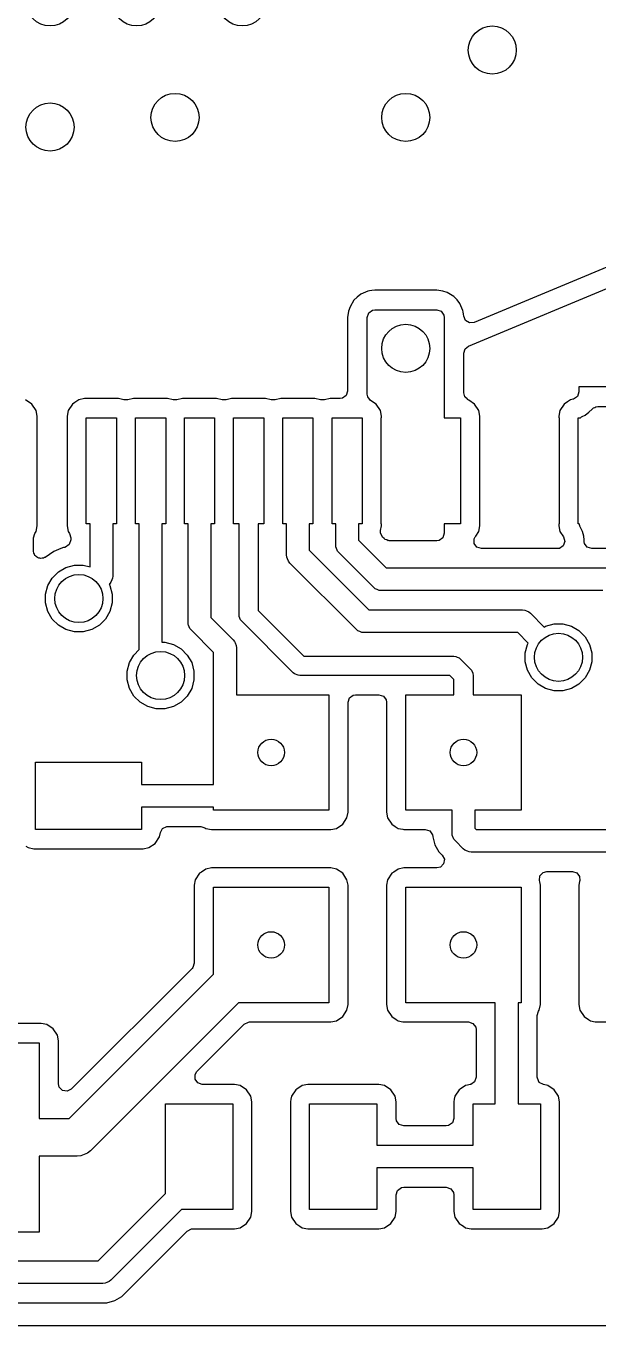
# Model space of a CAD drawing. Extents: x 0.01 to 1.99, y 0.01 to 1.59.
# Drawn here: x 0.862 to 1.16, y 0.012 to 0.688 of the extents above; entities that cross this region are included whole.
import ezdxf

# ---------------------------------------------------------------- set-up
doc = ezdxf.new("R2010")
doc.units = 0
doc.header["$MEASUREMENT"] = 0
doc.layers.add('BLACK', color=7, linetype='CONTINUOUS')

msp = doc.modelspace()

# ---------------------------------------------------------------- linework, layer by layer
at = {"layer": 'BLACK', "linetype": 'CONTINUOUS'}
for p, q in [((1.09262, 0.52109), (1.44928, 0.6697)), ((1.25366, 0.59926), (1.09556, 0.53338)), ((1.03669, 0.54807), (1.03474, 0.54666)), ((1.04031, 0.54974), (1.03669, 0.54807)), ((1.03669, 0.54807), (1.03669, 0.54807)), ((1.0411, 0.5499), (1.04031, 0.54974)), ((1.0423, 0.55009), (1.0411, 0.5499)), ((1.0439, 0.55022), (1.0423, 0.55009)), ((1.0761, 0.55022), (1.0439, 0.55022)), ((1.07926, 0.54972), (1.0761, 0.55022)), ((1.0761, 0.55022), (1.0761, 0.55022)), ((1.08155, 0.54897), (1.07926, 0.54972)), ((1.08503, 0.54702), (1.08155, 0.54897)), ((1.03103, 0.54155), (1.03028, 0.53926)), ((1.03298, 0.54503), (1.03103, 0.54155)), ((1.03474, 0.54666), (1.03298, 0.54503)), ((1.03298, 0.54503), (1.03298, 0.54503)), ((1.03474, 0.54666), (1.03474, 0.54666)), ((1.08666, 0.54526), (1.08503, 0.54702)), ((1.08807, 0.54331), (1.08666, 0.54526)), ((1.08974, 0.53969), (1.08807, 0.54331)), ((1.03028, 0.53926), (1.02978, 0.5361)), ((1.02978, 0.5361), (1.02978, 0.49777)), ((1.04, 0.5361), (1.04074, 0.53839)), ((1.04, 0.49621), (1.04, 0.5361)), ((1.04074, 0.53839), (1.04269, 0.53981)), ((1.04269, 0.53981), (1.0439, 0.54)), ((1.0439, 0.54), (1.0761, 0.54)), ((1.0761, 0.54), (1.07839, 0.53926)), ((1.07839, 0.53926), (1.07981, 0.53731)), ((1.07981, 0.53731), (1.08, 0.5361)), ((1.08, 0.5361), (1.08, 0.48385)), ((1.0899, 0.5389), (1.08974, 0.53969)), ((1.09009, 0.5377), (1.0899, 0.5389)), ((1.09017, 0.53667), (1.09009, 0.5377)), ((1.0911, 0.53444), (1.09017, 0.53667)), ((1.09316, 0.53319), (1.0911, 0.53444)), ((1.09556, 0.53338), (1.09316, 0.53319)), ((1.09096, 0.51978), (1.09262, 0.52109)), ((1.09022, 0.51749), (1.09096, 0.51978)), ((1.09022, 0.49682), (1.09022, 0.51749)), ((1.21267, 0.5), (1.15, 0.5)), ((1.15, 0.5), (1.15, 0.5)), ((1.15, 0.5), (1.15, 0.49733)), ((0.86557, 0.49107), (0.86226, 0.49329)), ((0.88994, 0.49329), (0.8879, 0.49193)), ((0.89286, 0.49387), (0.88994, 0.49329)), ((0.88994, 0.49329), (0.88994, 0.49329)), ((0.91054, 0.49387), (0.89286, 0.49387)), ((0.89286, 0.49387), (0.89286, 0.49387)), ((0.91346, 0.49329), (0.91054, 0.49387)), ((0.91374, 0.49323), (0.91346, 0.49329)), ((0.91346, 0.49329), (0.91346, 0.49329)), ((0.91526, 0.49323), (0.91374, 0.49323)), ((0.91554, 0.49329), (0.91526, 0.49323)), ((0.91846, 0.49387), (0.91554, 0.49329)), ((0.91554, 0.49329), (0.91554, 0.49329)), ((0.93614, 0.49387), (0.91846, 0.49387)), ((0.93906, 0.49329), (0.93614, 0.49387)), ((0.93924, 0.49325), (0.93906, 0.49329)), ((0.93906, 0.49329), (0.93906, 0.49329)), ((0.94076, 0.49325), (0.93924, 0.49325)), ((0.94094, 0.49329), (0.94076, 0.49325)), ((0.94386, 0.49387), (0.94094, 0.49329)), ((0.94094, 0.49329), (0.94094, 0.49329)), ((0.96154, 0.49387), (0.94386, 0.49387)), ((0.96446, 0.49329), (0.96154, 0.49387)), ((0.96474, 0.49323), (0.96446, 0.49329)), ((0.96446, 0.49329), (0.96446, 0.49329)), ((0.96626, 0.49323), (0.96474, 0.49323)), ((0.96654, 0.49329), (0.96626, 0.49323)), ((0.96946, 0.49387), (0.96654, 0.49329)), ((0.96654, 0.49329), (0.96654, 0.49329)), ((0.98714, 0.49387), (0.96946, 0.49387)), ((0.99006, 0.49329), (0.98714, 0.49387)), ((0.99034, 0.49323), (0.99006, 0.49329)), ((0.99006, 0.49329), (0.99006, 0.49329)), ((0.99186, 0.49323), (0.99034, 0.49323)), ((0.99214, 0.49329), (0.99186, 0.49323)), ((0.99506, 0.49387), (0.99214, 0.49329)), ((0.99214, 0.49329), (0.99214, 0.49329)), ((1.01274, 0.49387), (0.99506, 0.49387)), ((1.01566, 0.49329), (1.01274, 0.49387)), ((1.01594, 0.49323), (1.01566, 0.49329)), ((1.01566, 0.49329), (1.01566, 0.49329)), ((1.01746, 0.49323), (1.01594, 0.49323)), ((1.01774, 0.49329), (1.01746, 0.49323)), ((1.02066, 0.49387), (1.01774, 0.49329)), ((1.01774, 0.49329), (1.01774, 0.49329)), ((1.02589, 0.49387), (1.02066, 0.49387)), ((1.02709, 0.49406), (1.02589, 0.49387)), ((1.02904, 0.49548), (1.02709, 0.49406)), ((1.02978, 0.49777), (1.02904, 0.49548)), ((1.04024, 0.49486), (1.04, 0.49621)), ((1.04173, 0.49297), (1.04024, 0.49486)), ((1.09079, 0.49479), (1.09022, 0.49682)), ((1.0922, 0.49359), (1.09079, 0.49479)), ((1.09214, 0.4935), (1.0922, 0.49359)), ((1.09279, 0.49307), (1.09214, 0.4935)), ((1.14574, 0.49329), (1.14415, 0.49222)), ((1.14686, 0.49351), (1.14574, 0.49329)), ((1.14574, 0.49329), (1.14574, 0.49329)), ((1.14731, 0.49363), (1.14686, 0.49351)), ((1.14926, 0.49504), (1.14731, 0.49363)), ((1.15, 0.49733), (1.14926, 0.49504)), ((0.86779, 0.48776), (0.86557, 0.49107)), ((0.86837, 0.48484), (0.86779, 0.48776)), ((0.88441, 0.48776), (0.88383, 0.48484)), ((0.88663, 0.49107), (0.88441, 0.48776)), ((0.8879, 0.49193), (0.88663, 0.49107)), ((1.04457, 0.49107), (1.04173, 0.49297)), ((1.04679, 0.48776), (1.04457, 0.49107)), ((1.04737, 0.48484), (1.04679, 0.48776)), ((1.09577, 0.49107), (1.09279, 0.49307)), ((1.09799, 0.48776), (1.09577, 0.49107)), ((1.09857, 0.48484), (1.09799, 0.48776)), ((1.14021, 0.48776), (1.13963, 0.48484)), ((1.14243, 0.49107), (1.14021, 0.48776)), ((1.14415, 0.49222), (1.14243, 0.49107)), ((1.15331, 0.48536), (1.15526, 0.48678)), ((1.15526, 0.48678), (1.15702, 0.48841)), ((1.15702, 0.48841), (1.15714, 0.48862)), ((1.15714, 0.48862), (1.15768, 0.48902)), ((1.15768, 0.48902), (1.15835, 0.48924)), ((1.15835, 0.48924), (1.15894, 0.48964)), ((1.15894, 0.48964), (1.15994, 0.48978)), ((1.15994, 0.48978), (1.15996, 0.48978)), ((1.15996, 0.48978), (1.15997, 0.48978)), ((1.15997, 0.48978), (1.16, 0.48978)), ((1.16, 0.48978), (1.1955, 0.48978)), ((0.86825, 0.42875), (0.86825, 0.48385)), ((0.86825, 0.48385), (0.86837, 0.48385)), ((0.86837, 0.48385), (0.86837, 0.48484)), ((0.88383, 0.48484), (0.88383, 0.48484)), ((0.88383, 0.48484), (0.88383, 0.48385)), ((0.88383, 0.48385), (0.88395, 0.48385)), ((0.88395, 0.48385), (0.88395, 0.42875)), ((0.89385, 0.42875), (0.89385, 0.48385)), ((0.89385, 0.48385), (0.90955, 0.48385)), ((0.90955, 0.48385), (0.90955, 0.42875)), ((0.91945, 0.42875), (0.91945, 0.48385)), ((0.91945, 0.48385), (0.93515, 0.48385)), ((0.93515, 0.48385), (0.93515, 0.42875)), ((0.94485, 0.42875), (0.94485, 0.48385)), ((0.94485, 0.48385), (0.96055, 0.48385)), ((0.96055, 0.48385), (0.96055, 0.42875)), ((0.97045, 0.42875), (0.97045, 0.48385)), ((0.97045, 0.48385), (0.98615, 0.48385)), ((0.98615, 0.48385), (0.98615, 0.42875)), ((0.99605, 0.42875), (0.99605, 0.48385)), ((0.99605, 0.48385), (1.01175, 0.48385)), ((1.01175, 0.48385), (1.01175, 0.42875)), ((1.02165, 0.42875), (1.02165, 0.48385)), ((1.02165, 0.48385), (1.03735, 0.48385)), ((1.03735, 0.48385), (1.03735, 0.42875)), ((1.04725, 0.42875), (1.04725, 0.48385)), ((1.04725, 0.48385), (1.04737, 0.48385)), ((1.04737, 0.48385), (1.04737, 0.48484)), ((1.08, 0.48385), (1.08855, 0.48385)), ((1.08855, 0.48385), (1.08855, 0.42875)), ((1.09845, 0.42875), (1.09845, 0.48385)), ((1.09845, 0.48385), (1.09857, 0.48385)), ((1.09857, 0.48385), (1.09857, 0.48484)), ((1.13963, 0.48484), (1.13963, 0.48484)), ((1.13963, 0.48484), (1.13963, 0.48385)), ((1.13963, 0.48385), (1.13975, 0.48385)), ((1.13975, 0.48385), (1.13975, 0.42875)), ((1.14965, 0.42875), (1.14965, 0.48385)), ((1.14965, 0.48385), (1.15089, 0.48385)), ((1.15089, 0.48385), (1.15143, 0.48439)), ((1.15143, 0.48439), (1.15173, 0.48462)), ((1.15173, 0.48462), (1.15331, 0.48536)), ((0.86779, 0.42484), (0.86837, 0.42776)), ((0.86837, 0.42875), (0.86825, 0.42875)), ((0.86837, 0.42776), (0.86837, 0.42875)), ((0.88395, 0.42875), (0.88383, 0.42875)), ((0.88383, 0.42875), (0.88383, 0.42776)), ((0.88383, 0.42776), (0.88383, 0.42776)), ((0.88383, 0.42776), (0.88441, 0.42484)), ((0.89579, 0.42875), (0.89385, 0.42875)), ((0.89579, 0.40641), (0.89579, 0.42875)), ((0.90955, 0.42875), (0.90761, 0.42875)), ((0.90761, 0.42875), (0.90761, 0.4017)), ((0.92139, 0.42875), (0.91945, 0.42875)), ((0.92139, 0.36343), (0.92139, 0.42875)), ((0.93515, 0.42875), (0.93321, 0.42875)), ((0.93321, 0.42875), (0.93321, 0.36735)), ((0.94679, 0.42875), (0.94485, 0.42875)), ((0.94679, 0.41694), (0.94679, 0.42875)), ((0.96055, 0.42875), (0.95861, 0.42875)), ((0.95861, 0.42875), (0.95861, 0.41694)), ((0.9733, 0.42875), (0.97045, 0.42875)), ((0.9733, 0.41875), (0.9733, 0.42875)), ((0.98615, 0.42875), (0.9833, 0.42875)), ((0.9833, 0.42875), (0.9833, 0.41875)), ((0.99799, 0.42875), (0.99605, 0.42875)), ((0.99799, 0.41262), (0.99799, 0.42875)), ((1.01175, 0.42875), (1.00981, 0.42875)), ((1.00981, 0.42875), (1.00981, 0.41507)), ((1.02359, 0.42875), (1.02165, 0.42875)), ((1.02359, 0.41787), (1.02359, 0.42875)), ((1.03735, 0.42875), (1.03541, 0.42875)), ((1.03541, 0.42875), (1.03541, 0.42032)), ((1.04691, 0.42543), (1.04737, 0.42776)), ((1.04737, 0.42875), (1.04725, 0.42875)), ((1.04737, 0.42776), (1.04737, 0.42875)), ((1.08855, 0.42875), (1.08, 0.42875)), ((1.08, 0.42875), (1.08, 0.4239)), ((1.09799, 0.42484), (1.09857, 0.42776)), ((1.09857, 0.42875), (1.09845, 0.42875)), ((1.09857, 0.42776), (1.09857, 0.42875)), ((1.13975, 0.42875), (1.13963, 0.42875)), ((1.13963, 0.42875), (1.13963, 0.42776)), ((1.13963, 0.42776), (1.13963, 0.42776)), ((1.13963, 0.42776), (1.14021, 0.42484)), ((1.15022, 0.42875), (1.14965, 0.42875)), ((1.1505, 0.42783), (1.15022, 0.42875)), ((1.15061, 0.42766), (1.1505, 0.42783)), ((1.15195, 0.42476), (1.15061, 0.42766)), ((0.86643, 0.42162), (0.86708, 0.42378)), ((0.86643, 0.41464), (0.86643, 0.42162)), ((0.86708, 0.42378), (0.86779, 0.42484)), ((0.86779, 0.42484), (0.86779, 0.42484)), ((0.88441, 0.42484), (0.88441, 0.42484)), ((0.88441, 0.42484), (0.88512, 0.42378)), ((0.88577, 0.42042), (0.88503, 0.41813)), ((0.88512, 0.42378), (0.88577, 0.42162)), ((0.88577, 0.42162), (0.88577, 0.42042)), ((1.03541, 0.42032), (1.04982, 0.40591)), ((1.04688, 0.42406), (1.04691, 0.42543)), ((1.04797, 0.42192), (1.04688, 0.42406)), ((1.04875, 0.42114), (1.04797, 0.42192)), ((1.04922, 0.42074), (1.04875, 0.42114)), ((1.05008, 0.42046), (1.04922, 0.42074)), ((1.0509, 0.42005), (1.05008, 0.42046)), ((1.05121, 0.4201), (1.0509, 0.42005)), ((1.05151, 0.42), (1.05121, 0.4201)), ((1.0761, 0.42), (1.05151, 0.42)), ((1.07731, 0.42019), (1.0761, 0.42)), ((1.07926, 0.42161), (1.07731, 0.42019)), ((1.08, 0.4239), (1.07926, 0.42161)), ((1.09562, 0.42103), (1.09608, 0.42199)), ((1.09562, 0.41862), (1.09562, 0.42103)), ((1.09608, 0.42199), (1.0964, 0.42246)), ((1.0964, 0.42246), (1.09799, 0.42484)), ((1.14021, 0.42484), (1.14021, 0.42484)), ((1.14021, 0.42484), (1.14212, 0.42199)), ((1.14277, 0.41967), (1.14194, 0.41741)), ((1.14212, 0.42199), (1.14277, 0.41967)), ((1.1526, 0.42244), (1.15195, 0.42476)), ((1.15276, 0.4205), (1.1526, 0.42244)), ((1.15283, 0.41952), (1.15276, 0.4205)), ((1.15301, 0.41862), (1.15283, 0.41952)), ((0.86657, 0.41358), (0.86643, 0.41464)), ((0.86696, 0.413), (0.86657, 0.41358)), ((0.86717, 0.41235), (0.86696, 0.413)), ((0.86761, 0.41203), (0.86717, 0.41235)), ((0.87696, 0.41439), (0.87249, 0.4114)), ((0.87703, 0.41442), (0.87696, 0.41439)), ((0.88068, 0.41593), (0.87703, 0.41442)), ((0.88197, 0.41646), (0.88068, 0.41593)), ((0.88264, 0.41659), (0.88197, 0.41646)), ((0.88308, 0.41671), (0.88264, 0.41659)), ((0.88503, 0.41813), (0.88308, 0.41671)), ((0.94679, 0.37773), (0.94679, 0.41694)), ((0.95861, 0.41694), (0.95861, 0.38018)), ((0.9733, 0.3817), (0.9733, 0.41875)), ((0.9833, 0.41875), (0.9833, 0.38377)), ((0.99811, 0.41147), (0.99799, 0.41262)), ((1.00981, 0.41507), (1.04078, 0.38409)), ((1.02371, 0.41672), (1.02359, 0.41787)), ((1.02376, 0.41659), (1.02371, 0.41672)), ((1.02459, 0.41459), (1.02376, 0.41659)), ((1.02532, 0.41369), (1.02459, 0.41459)), ((1.04319, 0.39582), (1.02532, 0.41369)), ((1.09703, 0.41667), (1.09562, 0.41862)), ((1.09932, 0.41593), (1.09703, 0.41667)), ((1.13888, 0.41593), (1.09932, 0.41593)), ((1.13993, 0.41607), (1.13888, 0.41593)), ((1.14194, 0.41741), (1.13993, 0.41607)), ((1.15443, 0.41667), (1.15301, 0.41862)), ((1.15672, 0.41593), (1.15443, 0.41667)), ((1.1671, 0.41593), (1.15672, 0.41593)), ((0.86791, 0.41158), (0.86761, 0.41203)), ((0.86856, 0.41134), (0.86791, 0.41158)), ((0.86912, 0.41093), (0.86856, 0.41134)), ((0.86966, 0.41093), (0.86912, 0.41093)), ((0.87017, 0.41074), (0.86966, 0.41093)), ((0.87084, 0.41093), (0.87017, 0.41074)), ((0.87153, 0.41093), (0.87084, 0.41093)), ((0.87197, 0.41125), (0.87153, 0.41093)), ((0.87249, 0.4114), (0.87197, 0.41125)), ((0.87935, 0.40388), (0.8833, 0.40617)), ((0.8833, 0.40617), (0.88772, 0.40735)), ((0.88772, 0.40735), (0.89228, 0.40735)), ((0.89228, 0.40735), (0.89579, 0.40641)), ((0.99847, 0.41059), (0.99811, 0.41147)), ((0.99899, 0.40934), (0.99847, 0.41059)), ((0.99972, 0.40845), (0.99899, 0.40934)), ((1.03416, 0.37401), (0.99972, 0.40845)), ((1.04982, 0.40591), (1.165, 0.40591)), ((0.87383, 0.3967), (0.87612, 0.40065)), ((0.87612, 0.40065), (0.87935, 0.40388)), ((0.90718, 0.39978), (0.90661, 0.39842)), ((0.90749, 0.40055), (0.90718, 0.39978)), ((0.90761, 0.4017), (0.90749, 0.40055)), ((0.87265, 0.39228), (0.87383, 0.3967)), ((0.87265, 0.38772), (0.87265, 0.39228)), ((0.90588, 0.39752), (0.90576, 0.39741)), ((0.90576, 0.39741), (0.90617, 0.3967)), ((0.90661, 0.39842), (0.90588, 0.39752)), ((0.90617, 0.3967), (0.90735, 0.39228)), ((0.90735, 0.39228), (0.90735, 0.38772)), ((1.04409, 0.39509), (1.04319, 0.39582)), ((1.04507, 0.39468), (1.04409, 0.39509)), ((1.04622, 0.39421), (1.04507, 0.39468)), ((1.04737, 0.39409), (1.04622, 0.39421)), ((1.16255, 0.39409), (1.04737, 0.39409)), ((0.87383, 0.3833), (0.87265, 0.38772)), ((0.90735, 0.38772), (0.90617, 0.3833)), ((0.87612, 0.37935), (0.87383, 0.3833)), ((0.87935, 0.37612), (0.87612, 0.37935)), ((0.90388, 0.37935), (0.90065, 0.37612)), ((0.90617, 0.3833), (0.90388, 0.37935)), ((0.95861, 0.38018), (0.97018, 0.36861)), ((0.9734, 0.38072), (0.9733, 0.3817)), ((0.97414, 0.37892), (0.9734, 0.38072)), ((0.97476, 0.37816), (0.97414, 0.37892)), ((0.97414, 0.37892), (0.97414, 0.37892)), ((0.9833, 0.38377), (1.00707, 0.36)), ((1.04078, 0.38409), (1.1207, 0.38409)), ((1.1207, 0.38409), (1.12185, 0.38398)), ((1.12185, 0.38398), (1.12274, 0.38362)), ((1.12274, 0.38362), (1.12398, 0.3831)), ((1.12398, 0.3831), (1.12488, 0.38236)), ((1.12488, 0.38236), (1.13204, 0.3752)), ((0.8833, 0.37383), (0.87935, 0.37612)), ((0.88772, 0.37265), (0.8833, 0.37383)), ((0.89228, 0.37265), (0.88772, 0.37265)), ((0.8967, 0.37383), (0.89228, 0.37265)), ((0.90065, 0.37612), (0.8967, 0.37383)), ((0.94691, 0.37658), (0.94679, 0.37773)), ((0.9471, 0.37612), (0.94691, 0.37658)), ((0.94779, 0.37445), (0.9471, 0.37612)), ((0.94852, 0.37356), (0.94779, 0.37445)), ((0.96009, 0.36199), (0.94852, 0.37356)), ((1.00146, 0.35146), (0.97476, 0.37816)), ((1.03505, 0.37328), (1.03416, 0.37401)), ((1.03615, 0.37282), (1.03505, 0.37328)), ((1.03718, 0.3724), (1.03615, 0.37282)), ((1.03834, 0.37228), (1.03718, 0.3724)), ((1.11826, 0.37228), (1.03834, 0.37228)), ((1.12369, 0.36685), (1.11826, 0.37228)), ((1.13204, 0.3752), (1.13275, 0.37561)), ((1.13275, 0.37561), (1.13716, 0.3768)), ((1.13716, 0.3768), (1.14173, 0.3768)), ((1.14173, 0.3768), (1.14614, 0.37561)), ((1.14614, 0.37561), (1.1501, 0.37333)), ((1.1501, 0.37333), (1.15333, 0.3701)), ((0.93321, 0.36735), (0.93478, 0.36735)), ((0.93478, 0.36735), (0.9392, 0.36617)), ((0.9392, 0.36617), (0.94315, 0.36388)), ((0.97018, 0.36861), (0.97091, 0.36772)), ((0.97091, 0.36772), (0.97122, 0.36698)), ((0.97122, 0.36698), (0.97179, 0.36559)), ((0.97179, 0.36559), (0.97191, 0.36443)), ((1.1221, 0.36173), (1.12328, 0.36614)), ((1.12328, 0.36614), (1.12369, 0.36685)), ((1.15333, 0.3701), (1.15561, 0.36614)), ((1.15561, 0.36614), (1.1568, 0.36173)), ((0.91633, 0.3567), (0.91862, 0.36065)), ((0.91862, 0.36065), (0.92139, 0.36343)), ((0.94315, 0.36388), (0.94638, 0.36065)), ((0.94638, 0.36065), (0.94867, 0.3567)), ((0.96009, 0.34), (0.96009, 0.36199)), ((0.97191, 0.36443), (0.97191, 0.34)), ((1.00707, 0.36), (1.085, 0.36)), ((1.085, 0.36), (1.08598, 0.3599)), ((1.08598, 0.3599), (1.08598, 0.3599)), ((1.08598, 0.3599), (1.08672, 0.35959)), ((1.08672, 0.35959), (1.08778, 0.35916)), ((1.08778, 0.35916), (1.08778, 0.35916)), ((1.08778, 0.35916), (1.08854, 0.35854)), ((1.08854, 0.35854), (1.09354, 0.35354)), ((1.1221, 0.35716), (1.1221, 0.36173)), ((1.1568, 0.36173), (1.1568, 0.35716)), ((0.91515, 0.35228), (0.91633, 0.3567)), ((0.91515, 0.34772), (0.91515, 0.35228)), ((0.94867, 0.3567), (0.94985, 0.35228)), ((0.94985, 0.35228), (0.94985, 0.34772)), ((1.00222, 0.35084), (1.00146, 0.35146)), ((1.09354, 0.35354), (1.09416, 0.35278)), ((1.09416, 0.35278), (1.09483, 0.35115)), ((1.12328, 0.35275), (1.1221, 0.35716)), ((1.12556, 0.34879), (1.12328, 0.35275)), ((1.15561, 0.35275), (1.15333, 0.34879)), ((1.1568, 0.35716), (1.15561, 0.35275)), ((0.91633, 0.3433), (0.91515, 0.34772)), ((0.94985, 0.34772), (0.94867, 0.3433)), ((1.00402, 0.3501), (1.00222, 0.35084)), ((1.005, 0.35), (1.00402, 0.3501)), ((1.00402, 0.3501), (1.00402, 0.3501)), ((1.08293, 0.35), (1.005, 0.35)), ((1.085, 0.34793), (1.08293, 0.35)), ((1.085, 0.34), (1.085, 0.34793)), ((1.09483, 0.35115), (1.0949, 0.35098)), ((1.0949, 0.35098), (1.095, 0.35)), ((1.095, 0.35), (1.095, 0.34)), ((1.12879, 0.34556), (1.12556, 0.34879)), ((1.13275, 0.34328), (1.12879, 0.34556)), ((1.1501, 0.34556), (1.14614, 0.34328)), ((1.15333, 0.34879), (1.1501, 0.34556)), ((0.91862, 0.33935), (0.91633, 0.3433)), ((0.92185, 0.33612), (0.91862, 0.33935)), ((0.94638, 0.33935), (0.94315, 0.33612)), ((0.94867, 0.3433), (0.94638, 0.33935)), ((0.96, 0.29341), (0.96, 0.34)), ((0.96, 0.34), (0.96009, 0.34)), ((0.97191, 0.34), (1.02, 0.34)), ((1.02, 0.34), (1.02, 0.28)), ((1.03002, 0.33608), (1.03076, 0.33837)), ((1.03076, 0.33837), (1.03271, 0.33979)), ((1.03271, 0.33979), (1.03392, 0.33998)), ((1.03392, 0.33998), (1.04608, 0.33998)), ((1.04608, 0.33998), (1.04837, 0.33924)), ((1.04837, 0.33924), (1.04979, 0.33729)), ((1.06, 0.28), (1.06, 0.34)), ((1.06, 0.34), (1.085, 0.34)), ((1.095, 0.34), (1.12, 0.34)), ((1.12, 0.34), (1.12, 0.28)), ((1.13716, 0.3421), (1.13275, 0.34328)), ((1.14173, 0.3421), (1.13716, 0.3421)), ((1.14614, 0.34328), (1.14173, 0.3421)), ((0.9258, 0.33383), (0.92185, 0.33612)), ((0.93022, 0.33265), (0.9258, 0.33383)), ((0.93478, 0.33265), (0.93022, 0.33265)), ((0.9392, 0.33383), (0.93478, 0.33265)), ((0.94315, 0.33612), (0.9392, 0.33383)), ((1.03002, 0.27901), (1.03002, 0.33608)), ((1.04979, 0.33729), (1.04998, 0.33608)), ((1.04998, 0.33608), (1.04998, 0.27901)), ((0.8675, 0.27), (0.8675, 0.305)), ((0.8675, 0.305), (0.9225, 0.305)), ((0.9225, 0.305), (0.9225, 0.29341)), ((0.9225, 0.29341), (0.96, 0.29341)), ((0.96, 0.28159), (0.9225, 0.28159)), ((0.9225, 0.28159), (0.9225, 0.27)), ((0.96, 0.28), (0.96, 0.28159)), ((1.02, 0.28), (0.96, 0.28)), ((1.02944, 0.27609), (1.03002, 0.27901)), ((1.04998, 0.27901), (1.04998, 0.27901)), ((1.04998, 0.27901), (1.05056, 0.27609)), ((1.08409, 0.28), (1.06, 0.28)), ((1.08409, 0.26819), (1.08409, 0.28)), ((1.12, 0.28), (1.09591, 0.28)), ((1.09591, 0.28), (1.09591, 0.27064)), ((0.93241, 0.26844), (0.93358, 0.27054)), ((0.93358, 0.27054), (0.93577, 0.27155)), ((0.93577, 0.27155), (0.93623, 0.27157)), ((0.93623, 0.27157), (0.95339, 0.27157)), ((0.95339, 0.27157), (0.95556, 0.27092)), ((0.95556, 0.27092), (0.95609, 0.27056)), ((0.95609, 0.27056), (0.95609, 0.27056)), ((0.95609, 0.27056), (0.95609, 0.27056)), ((0.95609, 0.27056), (0.95901, 0.26998)), ((1.02099, 0.26998), (1.02391, 0.27056)), ((1.02391, 0.27056), (1.02722, 0.27278)), ((1.02391, 0.27056), (1.02391, 0.27056)), ((1.02722, 0.27278), (1.02944, 0.27609)), ((1.02722, 0.27278), (1.02722, 0.27278)), ((1.02722, 0.27278), (1.02722, 0.27278)), ((1.05056, 0.27609), (1.05056, 0.27609)), ((1.05056, 0.27609), (1.05278, 0.27278)), ((1.05278, 0.27278), (1.05278, 0.27278)), ((1.05278, 0.27278), (1.05457, 0.27157)), ((1.05457, 0.27157), (1.05609, 0.27056)), ((1.05609, 0.27056), (1.05843, 0.2701)), ((1.09591, 0.27064), (1.09654, 0.27)), ((0.9225, 0.27), (0.8675, 0.27)), ((0.92972, 0.26278), (0.93194, 0.26609)), ((0.93194, 0.26609), (0.93241, 0.26844)), ((0.95901, 0.26998), (1.02099, 0.26998)), ((1.02099, 0.26998), (1.02099, 0.26998)), ((1.05843, 0.2701), (1.05901, 0.26998)), ((1.05901, 0.26998), (1.05901, 0.26998)), ((1.05901, 0.26998), (1.07018, 0.26998)), ((1.07018, 0.26998), (1.07247, 0.26924)), ((1.07247, 0.26924), (1.07388, 0.26729)), ((1.07388, 0.26729), (1.07403, 0.26634)), ((1.07403, 0.26634), (1.07404, 0.26635)), ((1.07404, 0.26635), (1.07407, 0.26609)), ((1.07407, 0.26609), (1.07516, 0.26204)), ((1.08421, 0.26704), (1.08409, 0.26819)), ((1.08509, 0.26491), (1.08421, 0.26704)), ((1.08582, 0.26401), (1.08509, 0.26491)), ((1.08992, 0.25992), (1.08582, 0.26401)), ((1.09654, 0.27), (1.43984, 0.27)), ((0.86249, 0.2613), (0.86359, 0.26056)), ((0.86359, 0.26056), (0.86651, 0.25998)), ((0.86651, 0.25998), (0.92349, 0.25998)), ((0.92349, 0.25998), (0.92641, 0.26056)), ((0.92349, 0.25998), (0.92349, 0.25998)), ((0.92641, 0.26056), (0.92972, 0.26278)), ((0.92641, 0.26056), (0.92641, 0.26056)), ((0.92972, 0.26278), (0.92972, 0.26278)), ((0.92972, 0.26278), (0.92972, 0.26278)), ((1.07516, 0.26204), (1.07726, 0.25841)), ((1.07726, 0.25841), (1.07726, 0.25841)), ((1.07726, 0.25841), (1.07726, 0.25841)), ((1.07726, 0.25841), (1.07726, 0.25841)), ((1.07726, 0.25841), (1.07899, 0.25667)), ((1.09081, 0.25918), (1.08992, 0.25992)), ((1.09206, 0.25867), (1.09081, 0.25918)), ((1.09294, 0.2583), (1.09206, 0.25867)), ((1.09409, 0.25819), (1.09294, 0.2583)), ((1.44228, 0.25819), (1.09409, 0.25819)), ((0.95901, 0.25002), (0.95609, 0.24944)), ((1.02099, 0.25002), (0.95901, 0.25002)), ((0.95901, 0.25002), (0.95901, 0.25002)), ((1.02391, 0.24944), (1.02099, 0.25002)), ((1.05901, 0.25002), (1.05609, 0.24944)), ((1.07624, 0.25002), (1.05901, 0.25002)), ((1.05901, 0.25002), (1.05901, 0.25002)), ((1.07801, 0.25044), (1.07624, 0.25002)), ((1.07971, 0.25215), (1.07801, 0.25044)), ((1.07899, 0.25667), (1.08009, 0.25453)), ((1.08009, 0.25453), (1.07971, 0.25215)), ((0.95056, 0.24391), (0.94998, 0.24099)), ((0.95278, 0.24722), (0.95056, 0.24391)), ((0.95374, 0.24786), (0.95278, 0.24722)), ((0.95609, 0.24944), (0.95374, 0.24786)), ((0.95609, 0.24944), (0.95609, 0.24944)), ((1.02722, 0.24722), (1.02391, 0.24944)), ((1.02944, 0.24391), (1.02722, 0.24722)), ((1.03002, 0.24099), (1.02944, 0.24391)), ((1.05056, 0.24391), (1.04998, 0.24099)), ((1.05278, 0.24722), (1.05056, 0.24391)), ((1.05374, 0.24786), (1.05278, 0.24722)), ((1.05609, 0.24944), (1.05374, 0.24786)), ((1.05609, 0.24944), (1.05609, 0.24944)), ((1.12952, 0.24351), (1.1298, 0.2459)), ((1.12966, 0.24278), (1.12952, 0.24351)), ((1.1298, 0.2459), (1.13144, 0.24767)), ((1.13144, 0.24767), (1.13334, 0.24817)), ((1.13334, 0.24817), (1.14666, 0.24817)), ((1.14666, 0.24817), (1.14895, 0.24742)), ((1.14895, 0.24742), (1.15037, 0.24548)), ((1.15048, 0.24351), (1.15036, 0.2429)), ((1.15037, 0.24548), (1.15048, 0.24351)), ((0.94998, 0.24099), (0.94998, 0.24099)), ((0.94998, 0.24099), (0.94998, 0.2006)), ((0.96, 0.19483), (0.96, 0.24)), ((0.96, 0.24), (1.02, 0.24)), ((1.02, 0.24), (1.02, 0.18)), ((1.03002, 0.17901), (1.03002, 0.24099)), ((1.04998, 0.24099), (1.04998, 0.24099)), ((1.04998, 0.24099), (1.04998, 0.17901)), ((1.06, 0.18), (1.06, 0.24)), ((1.06, 0.24), (1.12, 0.24)), ((1.12, 0.24), (1.12, 0.18)), ((1.13002, 0.24099), (1.12966, 0.24278)), ((1.13002, 0.17901), (1.13002, 0.24099)), ((1.15036, 0.2429), (1.14998, 0.24099)), ((1.14998, 0.24099), (1.14998, 0.17901)), ((0.94884, 0.19784), (0.88607, 0.13508)), ((0.94924, 0.19831), (0.94884, 0.19784)), ((0.94998, 0.2006), (0.94924, 0.19831)), ((0.88501, 0.11984), (0.96, 0.19483)), ((0.973, 0.18), (0.89604, 0.10304)), ((1.02, 0.18), (0.973, 0.18)), ((1.02722, 0.17278), (1.02944, 0.17609)), ((1.02944, 0.17609), (1.03002, 0.17901)), ((1.04998, 0.17901), (1.04998, 0.17901)), ((1.04998, 0.17901), (1.05056, 0.17609)), ((1.05056, 0.17609), (1.05056, 0.17609)), ((1.05056, 0.17609), (1.05278, 0.17278)), ((1.10659, 0.18), (1.06, 0.18)), ((1.10659, 0.1275), (1.10659, 0.18)), ((1.12, 0.18), (1.11841, 0.18)), ((1.11841, 0.18), (1.11841, 0.1275)), ((1.12908, 0.17556), (1.12944, 0.17609)), ((1.12944, 0.17609), (1.13002, 0.17901)), ((1.12944, 0.17609), (1.12944, 0.17609)), ((1.13002, 0.17901), (1.13002, 0.17901)), ((1.14998, 0.17901), (1.14998, 0.17901)), ((1.14998, 0.17901), (1.15056, 0.17609)), ((1.15056, 0.17609), (1.15056, 0.17609)), ((1.15056, 0.17609), (1.15278, 0.17278)), ((0.87039, 0.16922), (0.79161, 0.16922)), ((0.87331, 0.16864), (0.87039, 0.16922)), ((0.97601, 0.16884), (0.97816, 0.16993)), ((0.97816, 0.16993), (0.97877, 0.16998)), ((0.97877, 0.16998), (1.02099, 0.16998)), ((1.02099, 0.16998), (1.02391, 0.17056)), ((1.02099, 0.16998), (1.02099, 0.16998)), ((1.02391, 0.17056), (1.02722, 0.17278)), ((1.02391, 0.17056), (1.02391, 0.17056)), ((1.02722, 0.17278), (1.02722, 0.17278)), ((1.02722, 0.17278), (1.02722, 0.17278)), ((1.05278, 0.17278), (1.05278, 0.17278)), ((1.05278, 0.17278), (1.05499, 0.1713)), ((1.05499, 0.1713), (1.05609, 0.17056)), ((1.05609, 0.17056), (1.05843, 0.1701)), ((1.05843, 0.1701), (1.05901, 0.16998)), ((1.05901, 0.16998), (1.05901, 0.16998)), ((1.05901, 0.16998), (1.09268, 0.16998)), ((1.09268, 0.16998), (1.09497, 0.16924)), ((1.09497, 0.16924), (1.09638, 0.16729)), ((1.12843, 0.17339), (1.12908, 0.17556)), ((1.12843, 0.14123), (1.12843, 0.17339)), ((1.15278, 0.17278), (1.15278, 0.17278)), ((1.15278, 0.17278), (1.15499, 0.1713)), ((1.15499, 0.1713), (1.15609, 0.17056)), ((1.15609, 0.17056), (1.15843, 0.1701)), ((1.15843, 0.1701), (1.15901, 0.16998)), ((1.15901, 0.16998), (1.15901, 0.16998)), ((1.15901, 0.16998), (1.17018, 0.16998)), ((0.87662, 0.16642), (0.87331, 0.16864)), ((0.87884, 0.16311), (0.87662, 0.16642)), ((0.87942, 0.16019), (0.87884, 0.16311)), ((0.95135, 0.14417), (0.97601, 0.16884)), ((1.09638, 0.16729), (1.09657, 0.16608)), ((1.09657, 0.16608), (1.09657, 0.14123)), ((0.7926, 0.1592), (0.8694, 0.1592)), ((0.8694, 0.1592), (0.8694, 0.11984)), ((0.87942, 0.13783), (0.87942, 0.16019)), ((0.87942, 0.16019), (0.87942, 0.16019)), ((0.9504, 0.14262), (0.95135, 0.14417)), ((0.9504, 0.14021), (0.9504, 0.14262)), ((0.87984, 0.13606), (0.87942, 0.13783)), ((0.88155, 0.13436), (0.87984, 0.13606)), ((0.95181, 0.13826), (0.9504, 0.14021)), ((0.9541, 0.13752), (0.95181, 0.13826)), ((0.97099, 0.13752), (0.9541, 0.13752)), ((0.97391, 0.13694), (0.97099, 0.13752)), ((0.97722, 0.13472), (0.97391, 0.13694)), ((1.00609, 0.13694), (1.00331, 0.13508)), ((1.00901, 0.13752), (1.00609, 0.13694)), ((1.00609, 0.13694), (1.00609, 0.13694)), ((1.04599, 0.13752), (1.00901, 0.13752)), ((1.00901, 0.13752), (1.00901, 0.13752)), ((1.04891, 0.13694), (1.04599, 0.13752)), ((1.05222, 0.13472), (1.04891, 0.13694)), ((1.09109, 0.13694), (1.08831, 0.13508)), ((1.09213, 0.13715), (1.09109, 0.13694)), ((1.09109, 0.13694), (1.09109, 0.13694)), ((1.09109, 0.13694), (1.09109, 0.13694)), ((1.09344, 0.13741), (1.09213, 0.13715)), ((1.09388, 0.13752), (1.09344, 0.13741)), ((1.09583, 0.13894), (1.09388, 0.13752)), ((1.09657, 0.14123), (1.09583, 0.13894)), ((1.12845, 0.14077), (1.12843, 0.14123)), ((1.12946, 0.13858), (1.12845, 0.14077)), ((1.13156, 0.13741), (1.12946, 0.13858)), ((1.13391, 0.13694), (1.13156, 0.13741)), ((1.13722, 0.13472), (1.13391, 0.13694)), ((0.88393, 0.13398), (0.88155, 0.13436)), ((0.88607, 0.13508), (0.88393, 0.13398)), ((0.97944, 0.13141), (0.97722, 0.13472)), ((0.98002, 0.12849), (0.97944, 0.13141)), ((0.98002, 0.07151), (0.98002, 0.12849)), ((1.00025, 0.12986), (0.99998, 0.12849)), ((0.99998, 0.12849), (0.99998, 0.07151)), ((1.00056, 0.13141), (1.00025, 0.12986)), ((1.00278, 0.13472), (1.00056, 0.13141)), ((1.00331, 0.13508), (1.00278, 0.13472)), ((1.05444, 0.13141), (1.05222, 0.13472)), ((1.05502, 0.12849), (1.05444, 0.13141)), ((1.05502, 0.11982), (1.05502, 0.12849)), ((1.05502, 0.12849), (1.05502, 0.12849)), ((1.08525, 0.12986), (1.08498, 0.12849)), ((1.08498, 0.12849), (1.08498, 0.11982)), ((1.08556, 0.13141), (1.08525, 0.12986)), ((1.08778, 0.13472), (1.08556, 0.13141)), ((1.08831, 0.13508), (1.08778, 0.13472)), ((1.13944, 0.13141), (1.13722, 0.13472)), ((1.14002, 0.12849), (1.13944, 0.13141)), ((1.14002, 0.07151), (1.14002, 0.12849)), ((0.935, 0.08085), (0.935, 0.1275)), ((0.935, 0.1275), (0.97, 0.1275)), ((0.97, 0.1275), (0.97, 0.0725)), ((1.01, 0.0725), (1.01, 0.1275)), ((1.01, 0.1275), (1.045, 0.1275)), ((1.045, 0.1275), (1.045, 0.10591)), ((1.095, 0.10591), (1.095, 0.1275)), ((1.095, 0.1275), (1.10659, 0.1275)), ((1.11841, 0.1275), (1.13, 0.1275)), ((1.13, 0.1275), (1.13, 0.0725)), ((0.8694, 0.11984), (0.88501, 0.11984)), ((1.05521, 0.11862), (1.05502, 0.11982)), ((1.05663, 0.11667), (1.05521, 0.11862)), ((1.05892, 0.11593), (1.05663, 0.11667)), ((1.08108, 0.11593), (1.05892, 0.11593)), ((1.08229, 0.11612), (1.08108, 0.11593)), ((1.08424, 0.11753), (1.08229, 0.11612)), ((1.08498, 0.11982), (1.08424, 0.11753)), ((0.89455, 0.10182), (0.89101, 0.10035)), ((0.89604, 0.10304), (0.89455, 0.10182)), ((0.89455, 0.10182), (0.89455, 0.10182)), ((1.045, 0.10591), (1.095, 0.10591)), ((0.88909, 0.10016), (0.8694, 0.10016)), ((0.8694, 0.10016), (0.8694, 0.0608)), ((0.89101, 0.10035), (0.88909, 0.10016)), ((1.095, 0.09409), (1.045, 0.09409)), ((1.045, 0.09409), (1.045, 0.0725)), ((1.095, 0.0725), (1.095, 0.09409)), ((1.05502, 0.08018), (1.05576, 0.08247)), ((1.05576, 0.08247), (1.05771, 0.08388)), ((1.05771, 0.08388), (1.05892, 0.08407)), ((1.05892, 0.08407), (1.08108, 0.08407)), ((1.08108, 0.08407), (1.08337, 0.08333)), ((1.08337, 0.08333), (1.08479, 0.08138)), ((1.08479, 0.08138), (1.08498, 0.08018)), ((0.90005, 0.04591), (0.935, 0.08085)), ((1.05502, 0.07151), (1.05502, 0.08018)), ((1.08498, 0.08018), (1.08498, 0.07151)), ((0.94335, 0.0725), (0.90668, 0.03582)), ((0.97, 0.0725), (0.94335, 0.0725)), ((0.97722, 0.06528), (0.97944, 0.06859)), ((0.97944, 0.06859), (0.98002, 0.07151)), ((0.99998, 0.07151), (0.99998, 0.07151)), ((0.99998, 0.07151), (1.00056, 0.06859)), ((1.00056, 0.06859), (1.00056, 0.06859)), ((1.00056, 0.06859), (1.00278, 0.06528)), ((1.045, 0.0725), (1.01, 0.0725)), ((1.05222, 0.06528), (1.05444, 0.06859)), ((1.05444, 0.06859), (1.05502, 0.07151)), ((1.08498, 0.07151), (1.08556, 0.06859)), ((1.08556, 0.06859), (1.08556, 0.06859)), ((1.08556, 0.06859), (1.08778, 0.06528)), ((1.13, 0.0725), (1.095, 0.0725)), ((1.13722, 0.06528), (1.13944, 0.06859)), ((1.13944, 0.06859), (1.14002, 0.07151)), ((0.8694, 0.0608), (0.7926, 0.0608)), ((0.91228, 0.02726), (0.94636, 0.06134)), ((0.94636, 0.06134), (0.94851, 0.06243)), ((0.94851, 0.06243), (0.94912, 0.06248)), ((0.94912, 0.06248), (0.97099, 0.06248)), ((0.97099, 0.06248), (0.97391, 0.06306)), ((0.97099, 0.06248), (0.97099, 0.06248)), ((0.97391, 0.06306), (0.97722, 0.06528)), ((0.97391, 0.06306), (0.97391, 0.06306)), ((0.97722, 0.06528), (0.97722, 0.06528)), ((0.97722, 0.06528), (0.97722, 0.06528)), ((1.00278, 0.06528), (1.00278, 0.06528)), ((1.00278, 0.06528), (1.00499, 0.0638)), ((1.00499, 0.0638), (1.00609, 0.06306)), ((1.00609, 0.06306), (1.00901, 0.06248)), ((1.00901, 0.06248), (1.04599, 0.06248)), ((1.04599, 0.06248), (1.04891, 0.06306)), ((1.04599, 0.06248), (1.04599, 0.06248)), ((1.04891, 0.06306), (1.05222, 0.06528)), ((1.04891, 0.06306), (1.04891, 0.06306)), ((1.05222, 0.06528), (1.05222, 0.06528)), ((1.05222, 0.06528), (1.05222, 0.06528)), ((1.08778, 0.06528), (1.08778, 0.06528)), ((1.08778, 0.06528), (1.08999, 0.0638)), ((1.08999, 0.0638), (1.09109, 0.06306)), ((1.09109, 0.06306), (1.09401, 0.06248)), ((1.09401, 0.06248), (1.13099, 0.06248)), ((1.13099, 0.06248), (1.13391, 0.06306)), ((1.13099, 0.06248), (1.13099, 0.06248)), ((1.13391, 0.06306), (1.13722, 0.06528)), ((1.13391, 0.06306), (1.13391, 0.06306)), ((1.13722, 0.06528), (1.13722, 0.06528)), ((1.13722, 0.06528), (1.13722, 0.06528)), ((0.66522, 0.04591), (0.90005, 0.04591)), ((0.9025, 0.03409), (0.66277, 0.03409)), ((0.90365, 0.03421), (0.9025, 0.03409)), ((0.90453, 0.03457), (0.90365, 0.03421)), ((0.90578, 0.03509), (0.90453, 0.03457)), ((0.90668, 0.03582), (0.90578, 0.03509)), ((0.90865, 0.02516), (0.91228, 0.02726)), ((0.91228, 0.02726), (0.91228, 0.02726)), ((0.91228, 0.02726), (0.91228, 0.02726)), ((0.91228, 0.02726), (0.91228, 0.02726)), ((0.66067, 0.02407), (0.9046, 0.02407)), ((0.9046, 0.02407), (0.90865, 0.02516)), ((0.9046, 0.02407), (0.9046, 0.02407)), ((0.90865, 0.02516), (0.90865, 0.02516)), ((1.98411, 0.01199), (0.01589, 0.01199))]:
    msp.add_line(p, q, dxfattribs=at)
at = {"layer": 'BLACK'}
for centre, radius in [((0.875, 0.7), 0.0125), ((0.92, 0.7), 0.0125), ((0.975, 0.7), 0.0125), ((1.105, 0.675), 0.0125), ((0.94, 0.64), 0.0125), ((1.06, 0.64), 0.0125), ((0.875, 0.635), 0.0125), ((1.06, 0.52), 0.0125), ((0.89, 0.39), 0.0125), ((1.13945, 0.35945), 0.0125), ((0.9325, 0.35), 0.0125), ((0.99, 0.31), 0.00689), ((1.09, 0.31), 0.00689), ((0.99, 0.21), 0.00689), ((1.09, 0.21), 0.00689)]:
    msp.add_circle(centre, radius, dxfattribs=at)

doc.saveas('drawing.dxf')
